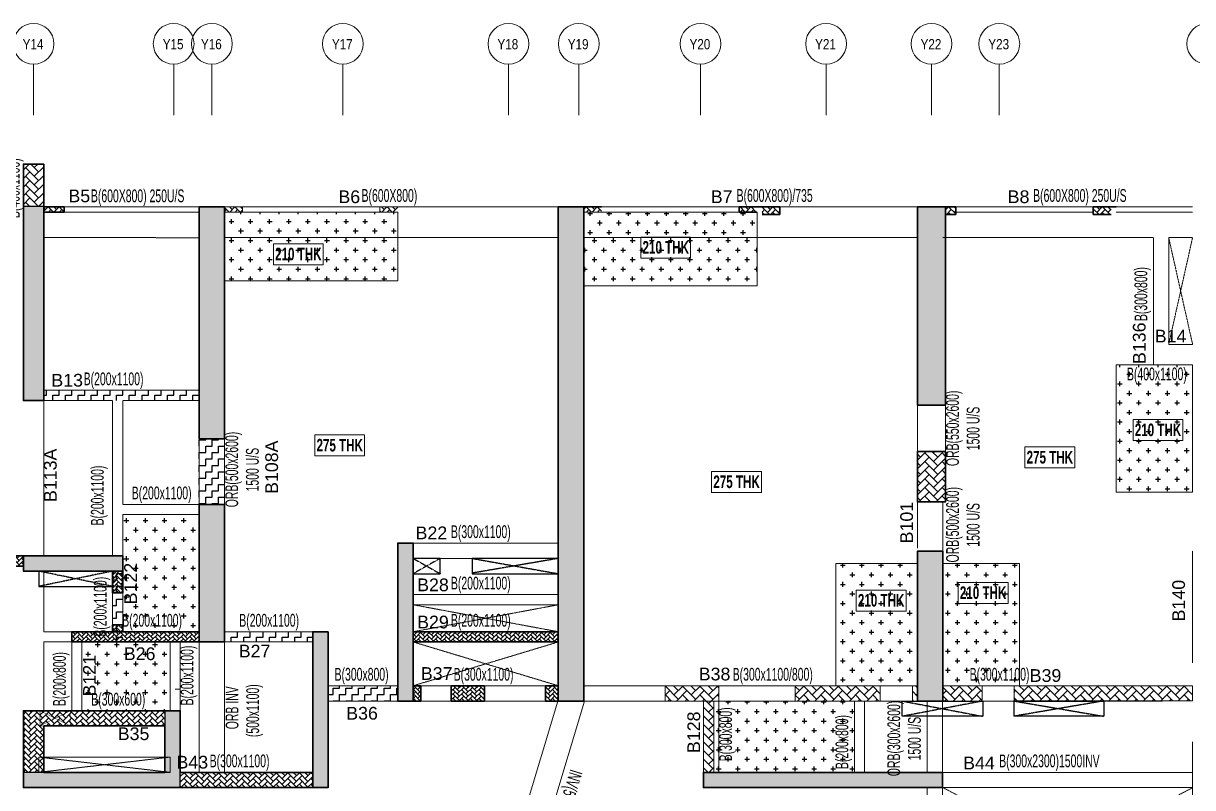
# Model space of a CAD drawing. Header units: millimetres. Extents: x 359 to 69803, y 211 to 28848.
# Drawn here: x 34586 to 57536, y 13845 to 28848 of the extents above; entities that cross this region are included whole.
import ezdxf
from ezdxf.enums import TextEntityAlignment as Align

# ---------------------------------------------------------------- set-up
doc = ezdxf.new("R2010")
doc.units = ezdxf.units.MM
doc.linetypes.add('Grid Line', pattern=[2222.5, 1270, -317.5, 317.5, -317.5])
doc.linetypes.add('HIDDEN', pattern=[0.375, 0.25, -0.125])
for name, color, linetype, lineweight in [('A-FLOR-IDEN', 11, 'Continuous', 9), ('A-GRIDS', 8, 'Continuous', 9), ('A-HIDD-ABVE', 8, 'HIDDEN', 20), ('S-BEAM', 7, 'Continuous', 18), ('S-BEAM-IDEN', 2, 'Continuous', 9), ('S-COL HATCH', 9, 'Continuous', 0), ('S-COLS', 5, 'Continuous', 35), ('S-GRIDS', 8, 'Continuous', 9), ('S-WALL', 4, 'Continuous', 18)]:
    doc.layers.add(name, color=color, linetype=linetype, lineweight=lineweight)
for name, color, linetype in [('Beam Nos', 7, 'Continuous'), ('changes', 7, 'Continuous'), ('CUTOUT', 4, 'Continuous'), ('HATCH', 8, 'Continuous'), ('S-CUTOUT', 1, 'Continuous'), ('SUNK SLAB', 8, 'Continuous')]:
    doc.layers.add(name, color=color, linetype=linetype)
doc.styles.add('Arial Narrow', font='ARIALN.TTF', dxfattribs={"height": 400})
doc.styles.add('SC-BBS1', font='SansSerif')
doc.styles.add('Swis721 LtCn BT', font='swisscl.ttf', dxfattribs={"width": 0.9, "height": 233.355162})
doc.styles.add('Swis721 LtCn BT_B', font='', dxfattribs={"width": 0.9, "height": 246.918336})
doc.styles.get('Swis721 LtCn BT_B').set_extended_font_data('Swis721 LtCn BT', bold=True)
pattern_1 = [(0, (-31349252.73, 21120210.47), (187.5, 187.5), [93.75, -281.25]), (90, (-31349205.86, 21120163.6), (-187.5, 187.5), [93.75, -281.25])]
pattern_2 = [(0, (-31349252.73, 21119777.16), (187.5, 187.5), [93.75, -281.25]), (90, (-31349205.86, 21119730.29), (-187.5, 187.5), [93.75, -281.25])]
pattern_3 = [(45, (-31802317.5, 20729084.55), (0, 169.7056275), [360, -120]), (135, (-31802232.65, 20729169.4), (1e-14, 169.7056275), [360, -120])]
pattern_4 = [(45, (-31802317.5, 20729084.55), (0, 113.13708499), [240, -80]), (135, (-31802260.93, 20729141.12), (9e-15, 113.13708499), [240, -80])]
pattern_5 = [(45, (-15037.47, -17858.63), (0, 107.76307), [228.6, -76.2]), (135, (-14983.584, -17804.75), (7e-15, 107.76307), [228.6, -76.2])]
pattern_6 = [(45, (-31087005.403, 20643352.79), (0, 84.85281374), [180, -60]), (135, (-31086962.977, 20643395.22), (7e-15, 84.85281374), [180, -60])]

# ---------------------------------------------------------------- blocks, each defined once
blk = doc.blocks.new('A$Cbe320e20')
at = {"layer": 'S-COL HATCH'}
h = blk.add_hatch(dxfattribs=at)
h.set_pattern_fill('AR-HBONE', color=256, scale=30)
h.set_pattern_definition(pattern_3)
h.paths.add_polyline_path([(21854, 17040), (22254, 17040), (22254, 16206), (22254, 16206), (21854, 16206)])
at = {"layer": 'S-COL HATCH', "transparency": 33554687}
h = blk.add_hatch(color=256, dxfattribs=at)
h.dxf.hatch_style = 1
h.paths.add_polyline_path([(22254, 16206), (21854, 16206), (21854, 12400), (22254, 12400)])
h = blk.add_hatch(color=256, dxfattribs=at)
h.dxf.hatch_style = 1
h.paths.add_polyline_path([(25804, 16200), (25304, 16200), (25304, 11650), (25804, 11650)])
h = blk.add_hatch(color=256, dxfattribs=at)
h.dxf.hatch_style = 1
h.paths.add_polyline_path([(32854, 16200), (32354, 16200), (32354, 6500), (32854, 6500)])
h = blk.add_hatch(color=256, dxfattribs=at)
h.dxf.hatch_style = 1
h.paths.add_polyline_path([(39404, 12310), (39954, 12310), (39954, 16200), (39404, 16200)])
at = {"layer": 'S-COL HATCH'}
h = blk.add_hatch(dxfattribs=at)
h.set_pattern_fill('AR-HBONE', color=256, scale=30)
h.set_pattern_definition(pattern_3)
h.paths.add_polyline_path([(39404, 10410), (39954, 10410), (39954, 11400), (39404, 11400)])
at = {"layer": 'S-COL HATCH', "transparency": 33554687}
h = blk.add_hatch(color=256, dxfattribs=at)
h.dxf.hatch_style = 1
h.paths.add_polyline_path([(25304, 7660), (25804, 7660), (25804, 10360), (25304, 10360)])
h = blk.add_hatch(color=256, dxfattribs=at)
h.dxf.hatch_style = 1
h.paths.add_polyline_path([(29204, 9600), (29204, 6500), (29504, 6500), (29504, 9600)])
h = blk.add_hatch(color=256, dxfattribs=at)
h.dxf.hatch_style = 1
h.paths.add_polyline_path([(39404, 9200), (39404, 9200), (39404, 9300), (39404, 9440), (39904, 9440), (39904, 6500), (39404, 6500)])
h = blk.add_hatch(color=256, dxfattribs=at)
h.dxf.hatch_style = 1
h.paths.add_polyline_path([(21854, 9350), (23804, 9350), (23804, 9050), (21854, 9050)])
h = blk.add_hatch(color=256, dxfattribs=at)
h.dxf.hatch_style = 1
h.paths.add_polyline_path([(27534, 7860), (27834, 7860), (27834, 4800), (27534, 4800), (27534, 5100)])
at = {"layer": 'S-COL HATCH'}
h = blk.add_hatch(dxfattribs=at)
h.set_pattern_fill('AR-HBONE', color=256, scale=15)
h.set_pattern_definition([(45, (-31365336.03, 20949949.553), (0, 84.85281374), [180, -60]), (135, (-31365293.6, 20949991.98), (7e-15, 84.85281374), [180, -60])])
h.paths.add_polyline_path([(29504, 7860), (29504, 7660), (32354, 7660), (32354, 7860)])
h = blk.add_hatch(dxfattribs=at)
h.set_pattern_fill('AR-HBONE', color=256, scale=15)
h.set_pattern_definition([(45, (-31364586.025, 20948789.55), (0, 84.85281374), [180, -60]), (135, (-31364543.6, 20948831.98), (7e-15, 84.85281374), [180, -60])])
h.paths.add_polyline_path([(29654, 6500), (29654, 6800), (29504, 6800), (29504, 6500)])
h = blk.add_hatch(dxfattribs=at)
h.set_pattern_fill('AR-HBONE', color=256, scale=15)
h.set_pattern_definition([(45, (-31365336.03, 20948789.553), (0, 84.85281374), [180, -60]), (135, (-31365293.6, 20948831.98), (7e-15, 84.85281374), [180, -60])])
h.paths.add_polyline_path([(30904, 6500), (30904, 6800), (30254, 6800), (30254, 6500)])
h = blk.add_hatch(dxfattribs=at)
h.set_pattern_fill('AR-HBONE', color=256, scale=15)
h.set_pattern_definition([(45, (-31367286.02, 20948789.55), (0, 84.85281374), [180, -60]), (135, (-31367243.596, 20948831.98), (7e-15, 84.85281374), [180, -60])])
h.paths.add_polyline_path([(32354, 6500), (32354, 6800), (32104, 6800), (32104, 6500)])
h = blk.add_hatch(dxfattribs=at)
h.set_pattern_fill('AR-HBONE', color=256, scale=30)
h.set_pattern_definition(pattern_3)
h.paths.add_polyline_path([(34454, 6800), (34454, 6500), (35504, 6500), (35504, 6800)])
h = blk.add_hatch(dxfattribs=at)
h.set_pattern_fill('AR-HBONE', color=256, scale=30)
h.set_pattern_definition(pattern_3)
h.paths.add_polyline_path([(37004, 6800), (38674, 6800), (38674, 6500), (37004, 6500)])
h = blk.add_hatch(dxfattribs=at)
h.set_pattern_fill('AR-HBONE', color=256, scale=30)
h.set_pattern_definition(pattern_3)
h.paths.add_polyline_path([(39304, 6800), (39404, 6800), (39404, 6500), (39304, 6500)])
h = blk.add_hatch(dxfattribs=at)
h.set_pattern_fill('AR-HBONE', color=256, scale=30)
h.set_pattern_definition(pattern_3)
h.paths.add_polyline_path([(39904, 6799), (40675, 6799), (40675, 6499), (40124, 6499), (40124, 6500), (39904, 6500)])
h = blk.add_hatch(dxfattribs=at)
h.set_pattern_fill('AR-HBONE', color=256, scale=30)
h.set_pattern_definition(pattern_3)
h.paths.add_polyline_path([(41295, 6799), (44803, 6799), (44803, 6501), (41295, 6501)])
h = blk.add_hatch(dxfattribs=at)
h.set_pattern_fill('AR-HBONE', color=256, scale=30)
h.set_pattern_definition(pattern_3)
h.paths.add_polyline_path([(35204, 6500), (35404, 6500), (35404, 5100), (35204, 5100)])
h = blk.add_hatch(dxfattribs=at)
h.set_pattern_fill('AR-HBONE', color=256, scale=20)
h.set_pattern_definition(pattern_4)
h.paths.add_polyline_path([(22254, 6010), (22254, 5100), (22254, 5100), (22254, 5100), (21854, 5100), (21854, 6310), (24634, 6310), (24634, 6010), (24634, 6010)])
at = {"layer": 'S-COL HATCH', "transparency": 33554687}
h = blk.add_hatch(color=256, dxfattribs=at)
h.dxf.hatch_style = 1
h.paths.add_polyline_path([(24934, 6310), (24634, 6310), (24634, 5100), (21854, 5100), (21854, 4800), (24934, 4800)])
at = {"layer": 'S-COL HATCH'}
h = blk.add_hatch(dxfattribs=at)
h.set_pattern_fill('AR-HBONE', color=256, scale=20)
h.set_pattern_definition(pattern_4)
h.paths.add_polyline_path([(24934, 5100), (24934, 4800), (27534, 4800), (27534, 5100)])
at = {"layer": 'S-COL HATCH', "transparency": 33554687}
h = blk.add_hatch(color=256, dxfattribs=at)
h.dxf.hatch_style = 1
h.paths.add_polyline_path([(35204, 5100), (35404, 5100), (39594, 5100), (39594, 4800), (35204, 4800)])
h.paths.add_polyline_path([(39594, 5100), (39894, 5100), (39894, 4800), (39594, 4800)])
at = {"layer": 'S-WALL'}
h = blk.add_hatch(dxfattribs=at)
h.set_pattern_fill('FP_1', color=1, style=0, pattern_type=2)
h.set_pattern_definition(pattern_5)
h.paths.add_polyline_path([(22254, 16100), (22254, 16200), (22654, 16200), (22654, 16100)])
h = blk.add_hatch(dxfattribs=at)
h.set_pattern_fill('FP_1', color=1, style=0, pattern_type=2)
h.set_pattern_definition(pattern_5)
h.paths.add_polyline_path([(22254, 16100), (22254, 16200), (22654, 16200), (22654, 16100)])
h = blk.add_hatch(dxfattribs=at)
h.set_pattern_fill('FP_1', color=1, style=0, pattern_type=2)
h.set_pattern_definition(pattern_5)
h.paths.add_polyline_path([(25804, 16100), (25804, 16200), (26154, 16200), (26154, 16100)])
h = blk.add_hatch(dxfattribs=at)
h.set_pattern_fill('FP_1', color=1, style=0, pattern_type=2)
h.set_pattern_definition(pattern_5)
h.paths.add_polyline_path([(25804, 16100), (25804, 16200), (26154, 16200), (26154, 16100)])
h = blk.add_hatch(dxfattribs=at)
h.set_pattern_fill('FP_1', color=1, style=0, pattern_type=2)
h.set_pattern_definition([(45, (-18086.774, -17858.63), (0, 107.76307), [228.6, -76.2]), (135, (-18032.89, -17804.745), (7e-15, 107.76307), [228.6, -76.2])])
h.paths.add_polyline_path([(28853, 16100), (28853, 16200), (29203, 16200), (29203, 16100)])
h = blk.add_hatch(dxfattribs=at)
h.set_pattern_fill('FP_1', color=1, style=0, pattern_type=2)
h.set_pattern_definition(pattern_5)
h.paths.add_polyline_path([(32854, 16100), (32854, 16200), (33204, 16200), (33204, 16100)])
h = blk.add_hatch(dxfattribs=at)
h.set_pattern_fill('FP_1', color=1, style=0, pattern_type=2)
h.set_pattern_definition(pattern_5)
h.paths.add_polyline_path([(32854, 16100), (32854, 16200), (33204, 16200), (33204, 16100)])
h = blk.add_hatch(dxfattribs=at)
h.set_pattern_fill('FP_1', color=1, style=0, pattern_type=2)
h.set_pattern_definition(pattern_5)
h.paths.add_polyline_path([(35904, 16100), (35904, 16200), (36254, 16200), (36254, 16100)])
h = blk.add_hatch(dxfattribs=at)
h.set_pattern_fill('FP_1', color=1, style=0, pattern_type=2)
h.set_pattern_definition(pattern_5)
h.paths.add_polyline_path([(35904, 16100), (35904, 16200), (36254, 16200), (36254, 16100)])
h = blk.add_hatch(dxfattribs=at)
h.set_pattern_fill('FP_1', color=1, style=0, pattern_type=2)
h.set_pattern_definition(pattern_5)
h.paths.add_polyline_path([(36354, 16050), (36354, 16200), (36704, 16200), (36704, 16050)])
h = blk.add_hatch(dxfattribs=at)
h.set_pattern_fill('FP_1', color=1, style=0, pattern_type=2)
h.set_pattern_definition(pattern_5)
h.paths.add_polyline_path([(36354, 16050), (36354, 16200), (36704, 16200), (36704, 16050)])
h = blk.add_hatch(dxfattribs=at)
h.set_pattern_fill('FP_1', color=1, style=0, pattern_type=2)
h.set_pattern_definition(pattern_5)
h.paths.add_polyline_path([(39954, 16050), (39954, 16200), (40154, 16200), (40154, 16050)])
h = blk.add_hatch(dxfattribs=at)
h.set_pattern_fill('FP_1', color=1, style=0, pattern_type=2)
h.set_pattern_definition(pattern_5)
h.paths.add_polyline_path([(39954, 16050), (39954, 16200), (40154, 16200), (40154, 16050)])
h = blk.add_hatch(dxfattribs=at)
h.set_pattern_fill('FP_1', color=1, style=0, pattern_type=2)
h.set_pattern_definition(pattern_5)
h.paths.add_polyline_path([(43204, 16050), (42854, 16050), (42854, 16200), (43204, 16200)])
h = blk.add_hatch(dxfattribs=at)
h.set_pattern_fill('FP_1', color=1, style=0, pattern_type=2)
h.set_pattern_definition(pattern_5)
h.paths.add_polyline_path([(43204, 16050), (42854, 16050), (42854, 16200), (43204, 16200)])
at = {"layer": 'changes'}
for p, q in [((22254, 16206), (21854, 16206)), ((21854, 5100), (21854, 4800))]:
    blk.add_line(p, q, dxfattribs=at)
blk.add_lwpolyline([(24934, 6310), (24634, 6310), (24634, 5100), (21854, 5100), (21854, 4800), (24934, 4800)], close=True, dxfattribs=at)
at = {"layer": 'S-BEAM', "color": 5, "elevation": 0}
for points in [[(35504, 6800), (34454, 6800), (34454, 6500), (35504, 6500)], [(40675, 6800), (39904, 6800), (39904, 6499), (40675, 6499)], [(35404, 6500), (35204, 6500), (35204, 5100), (35404, 5100)]]:
    blk.add_lwpolyline(points, close=True, dxfattribs=at)
at = {"layer": 'S-BEAM', "color": 5}
for points in [[(38674, 6800), (37004, 6800), (37004, 6500), (38674, 6500)], [(39404, 6800), (39304, 6800), (39304, 6500), (39404, 6500)], [(41305, 6801), (44803, 6801), (44803, 6501), (41305, 6501)]]:
    blk.add_lwpolyline(points, close=True, dxfattribs=at)
at = {"layer": 'S-COL HATCH'}
blk.add_line((24634, 6010), (24634, 6310), dxfattribs=at)
at = {"layer": 'S-COLS'}
for p, q in [((27534, 5100), (27534, 4800)), ((39894, 4800), (39894, 5100))]:
    blk.add_line(p, q, dxfattribs=at)
for points in [[(22254, 17040), (21854, 17040), (21854, 12400), (22254, 12400)], [(25804, 11650), (25304, 11650), (25304, 16200), (25804, 16200)], [(39954, 16200), (39404, 16200), (39404, 12310), (39954, 12310)], [(39954, 11400), (39404, 11400), (39404, 10410), (39954, 10410)], [(25804, 10360), (25804, 7660), (25304, 7660), (25304, 10360)], [(21854, 9350), (23804, 9350), (23804, 9050), (21854, 9050)], [(27834, 7860), (27834, 4800), (21854, 4800), (21854, 6310), (24934, 6310), (24934, 5100), (27534, 5100), (27534, 7860), (27834, 7860)], [(22254, 6010), (24634, 6010), (24634, 5100), (22254, 5100)]]:
    blk.add_lwpolyline(points, close=True, dxfattribs=at)
at = {"layer": 'S-COLS', "elevation": 0}
for points in [[(32854, 6500), (32354, 6500), (32354, 16200), (32854, 16200)], [(29504, 9600), (29204, 9600), (29204, 6500), (29504, 6500)], [(29504, 7660), (32354, 7660), (32354, 7860), (29504, 7860)], [(29504, 6500), (29654, 6500), (29654, 6800), (29504, 6800)], [(30254, 6500), (30904, 6500), (30904, 6800), (30254, 6800)], [(32104, 6500), (32354, 6500), (32354, 6800), (32104, 6800)]]:
    blk.add_lwpolyline(points, close=True, dxfattribs=at)
at = {"layer": 'S-COLS'}
blk.add_lwpolyline([(39904, 6500), (39904, 9440), (39404, 9440), (39404, 6500), (39954, 6500)], dxfattribs=at)
at = {"layer": 'S-COLS', "elevation": 0}
blk.add_lwpolyline([(39894, 4800), (35204, 4800), (35204, 5100), (39894, 5100)], dxfattribs=at)
at = {"layer": 'S-CUTOUT', "const_width": 10}
blk.add_lwpolyline([(22179, 6310), (22779, 6310), (22779, 6010), (22179, 6010)], close=True, dxfattribs=at)
for points in [[(22179, 6310), (22779, 6010)], [(22779, 6310), (22179, 6010)]]:
    blk.add_lwpolyline(points, dxfattribs=at)
at = {"layer": 'S-WALL', "lineweight": 35}
for p, q in [((22254, 16200), (22654, 16200)), ((22654, 16100), (22254, 16100)), ((22654, 16200), (22654, 16100)), ((32354, 16200), (33204, 16200)), ((35904, 16200), (36704, 16200)), ((39404, 16200), (40154, 16200))]:
    blk.add_line(p, q, dxfattribs=at)
at = {"layer": 'S-WALL', "color": 7}
for p, q in [((25304, 16200), (22654, 16200)), ((22654, 16100), (25304, 16100)), ((25304, 16200), (26154, 16200)), ((25804, 16100), (29204, 16100)), ((29204, 16200), (26154, 16200)), ((26154, 16200), (26154, 16100)), ((28854, 16200), (28854, 16100)), ((32854, 16100), (35904, 16100)), ((35904, 16200), (33204, 16200)), ((42854, 16200), (40154, 16200)), ((40154, 16100), (42854, 16100)), ((44804, 16200), (43304, 16200)), ((43304, 16100), (44804, 16100))]:
    blk.add_line(p, q, dxfattribs=at)
at = {"layer": 'S-WALL', "color": 5, "lineweight": 35}
for p, q in [((35904, 16100), (35904, 16200)), ((36254, 16100), (35904, 16100)), ((36704, 16200), (36704, 16050)), ((40154, 16200), (40154, 16050)), ((42854, 16050), (42854, 16200)), ((42854, 16200), (43304, 16200)), ((36704, 16050), (36354, 16050)), ((40154, 16050), (39954, 16050)), ((43204, 16050), (42854, 16050))]:
    blk.add_line(p, q, dxfattribs=at)
blk = doc.blocks.new('Grid - Type 1 Structural-6743905-11TH FLOOR LVL')
at = {"layer": 'A-GRIDS'}
blk.add_circle((0, 0), 4, dxfattribs=at)
blk = doc.blocks.new('A$Cf2260b48')
at = {"layer": 'S-GRIDS', "linetype": 'Grid Line'}
for p, q in [((22055, 18003), (22055, 19003)), ((24805, 18003), (24805, 19003)), ((25555, 18003), (25555, 19003)), ((28125, 18003), (28125, 19003)), ((31375, 18003), (31375, 19003)), ((32755, 18003), (32755, 19003)), ((35145, 18003), (35145, 19003)), ((37610, 18003), (37610, 19003)), ((39680, 18003), (39680, 19003)), ((41010, 18003), (41010, 19003))]:
    blk.add_line(p, q, dxfattribs=at)
at = {"layer": 'A-GRIDS', "xscale": 99.99999999999991, "yscale": 99.99999999999991, "zscale": 99.99999999999991}
for p in [(22055, 19403), (24805, 19403), (25555, 19403), (28125, 19403), (31375, 19403), (32755, 19403), (35145, 19403), (37610, 19403), (39680, 19403), (41010, 19403), (45092, 19403)]:
    blk.add_blockref('Grid - Type 1 Structural-6743905-11TH FLOOR LVL', p, dxfattribs=at)
at = {"layer": 'A-GRIDS', "lineweight": 18, "char_height": 200, "width": 513.08, "attachment_point": 1, "style": 'Arial Narrow'}
for s, insert in [('Y14', (21840, 19495)), ('Y15', (24590, 19495)), ('Y16', (25340, 19495)), ('Y17', (27910, 19495)), ('Y18', (31160, 19495)), ('Y19', (32540, 19495)), ('Y20', (34930, 19495)), ('Y21', (37395, 19495)), ('Y22', (39465, 19495)), ('Y23', (40795, 19495))]:
    blk.add_mtext(s, dxfattribs=dict(at, insert=insert))
blk = doc.blocks.new('A$C71ba3947')
at = {"layer": 'CUTOUT', "color": 8, "linetype": 'HIDDEN'}
for p, q in [((29505, 9300), (30035, 9000)), ((30035, 9300), (29505, 9000)), ((30665, 9300), (32355, 9000)), ((32355, 9300), (30665, 9011)), ((23605, 8750), (22155, 9050)), ((23605, 9050), (22155, 8750)), ((39105, 6500), (40685, 6200)), ((39105, 6500), (40685, 6200)), ((40685, 6500), (39105, 6200)), ((43050, 6500), (41295, 6201)), ((41305, 6500), (43060, 6201))]:
    blk.add_line(p, q, dxfattribs=at)
at = {"layer": 'CUTOUT'}
for points in [[(30035, 9300), (29505, 9300), (29505, 9000), (30035, 9000)], [(32355, 9300), (30665, 9300), (30665, 9000), (32355, 9000)], [(23605, 9050), (22155, 9050), (22155, 8750), (23605, 8750)], [(40685, 6200), (39105, 6200), (39105, 6500), (40685, 6500)], [(43065, 6200), (41305, 6200), (41305, 6500), (43065, 6500)]]:
    blk.add_lwpolyline(points, close=True, dxfattribs=at)

msp = doc.modelspace()

# ---------------------------------------------------------------- hatches: boundary and pattern name
at = {"layer": 'S-COL HATCH'}
h = msp.add_hatch(dxfattribs=at)
h.set_pattern_fill('AR-HBONE', color=256, scale=15)
h.set_pattern_definition(pattern_6)
h.paths.add_polyline_path([(33336, 21645), (33136, 21645), (33136, 18195), (34586, 18195), (34586, 18395), (33336, 18395)])
h = msp.add_hatch(dxfattribs=at)
h.set_pattern_fill('AR-HBONE', color=256, scale=15)
h.set_pattern_definition(pattern_6)
h.paths.add_polyline_path([(36536, 16905), (36336, 16905), (36336, 17040), (36536, 17040)])
h.paths.add_polyline_path([(36536, 17670), (36336, 17670), (36336, 18095), (36536, 18095)])
h = msp.add_hatch(dxfattribs=at)
h.set_pattern_fill('AR-HBONE', color=256, scale=15)
h.set_pattern_definition([(45, (-31345554.797, 20958994.845), (0, 84.85281374), [180, -60]), (135, (-31345512.37, 20959037.27), (7e-15, 84.85281374), [180, -60])])
h.paths.add_polyline_path([(35536, 16905), (35536, 16705), (38036, 16705), (38036, 16905)])
at = {"layer": 'SUNK SLAB'}
h = msp.add_hatch(dxfattribs=at)
h.set_pattern_fill('CROSS', color=8, scale=750, style=0)
h.set_pattern_definition(pattern_1)
h.paths.add_polyline_path([(41936, 23795), (41936, 25145), (38536, 25145), (38536, 23795)])
h = msp.add_hatch(dxfattribs=at)
h.set_pattern_fill('CROSS', color=8, scale=750, style=0)
h.set_pattern_definition([(0, (-31789586.34, 20784367.8), (187.5, 187.5), [93.75, -281.25]), (90, (-31789539.46, 20784320.92), (-187.5, 187.5), [93.75, -281.25])])
h.paths.add_polyline_path([(48986, 25145), (45586, 25145), (45586, 24645), (46706, 24645), (46706, 24654), (47683, 24654), (48986, 24651)])
h = msp.add_hatch(dxfattribs=at)
h.set_pattern_fill('CROSS', color=8, scale=750, style=0)
h.set_pattern_definition(pattern_1)
h.paths.add_polyline_path([(45586, 24645), (45586, 23695), (48986, 23695), (48986, 24645)])
h = msp.add_hatch(dxfattribs=at)
h.set_pattern_fill('CROSS', color=8, scale=750, style=0)
h.set_pattern_definition(pattern_1)
h.paths.add_polyline_path([(57536, 22145), (56036, 22145), (56036, 19645), (57536, 19645)])
h = msp.add_hatch(dxfattribs=at)
h.set_pattern_fill('ZIGZAG', color=8, scale=1000, style=0)
h.set_pattern_definition([(0, (-31789586.3, 20733546.73), (125, 125), [125, -125]), (90, (-31789461.3, 20733546.73), (-125, 125), [125, -125])])
h.paths.add_polyline_path([(40566, 15845), (41936, 15845), (41936, 15545), (40566, 15545)])
h.paths.add_polyline_path([(38536, 16905), (40266, 16905), (40266, 16905), (40266, 16705), (38536, 16705)])
h.paths.add_polyline_path([(38036, 20695), (38536, 20695), (38536, 19405), (38036, 19405)])
h.paths.add_polyline_path([(34986, 21645), (38036, 21645), (38036, 21445), (37936, 21445), (37936, 21445), (37026, 21445), (37026, 21445), (34986, 21445)])
h.paths.add_polyline_path([(36336, 18095), (36536, 18095), (36536, 16705), (36336, 16705)])
h = msp.add_hatch(dxfattribs=at)
h.set_pattern_fill('CROSS', color=8, scale=750, style=0)
h.set_pattern_definition(pattern_2)
h.paths.add_polyline_path([(38036, 16905), (36536, 16905), (36536, 17995), (36536, 18395), (36536, 19205), (38036, 19205)])
h = msp.add_hatch(dxfattribs=at)
h.set_pattern_fill('CROSS', color=8, scale=750, style=0)
h.set_pattern_definition(pattern_1)
h.paths.add_polyline_path([(50535, 15845), (52136, 15845), (52136, 18245), (50535, 18245)])
h = msp.add_hatch(dxfattribs=at)
h.set_pattern_fill('CROSS', color=8, scale=750, style=0)
h.set_pattern_definition(pattern_1)
h.paths.add_polyline_path([(52636, 15845), (54136, 15845), (54136, 18245), (52636, 18245)])
h = msp.add_hatch(dxfattribs=at)
h.set_pattern_fill('CROSS', color=8, scale=750, style=0)
h.set_pattern_definition(pattern_2)
h.paths.add_polyline_path([(37466, 16705), (37466, 15355), (35736, 15355), (35736, 16705)])
h = msp.add_hatch(dxfattribs=at)
h.set_pattern_fill('CROSS', color=8, scale=750, style=0)
h.set_pattern_definition(pattern_2)
h.paths.add_polyline_path([(50896, 15545), (50896, 14145), (48136, 14145), (48136, 15545)])
h.paths.add_polyline_path([(50469, 14147), (50469, 15420), (50996, 15420), (50996, 14147)], flags=9)

# ---------------------------------------------------------------- linework, layer by layer
at = {"layer": 'A-FLOR-IDEN', "color": 8, "elevation": 0, "flags": 128}
for points in [[(47683, 24654), (47683, 24242), (46706, 24242), (46706, 24654)], [(40471, 24523), (40471, 24111), (39494, 24111), (39494, 24523)], [(57346, 21070), (57346, 20658), (56368, 20658), (56368, 21070)], [(41284, 20769), (41284, 20357), (40307, 20357), (40307, 20769)], [(55222, 20533), (55222, 20121), (54244, 20121), (54244, 20533)], [(49073, 20051), (49073, 19639), (48095, 19639), (48095, 20051)], [(51911, 17724), (51911, 17312), (50934, 17312), (50934, 17724)], [(53912, 17874), (53912, 17462), (52935, 17462), (52935, 17874)]]:
    msp.add_lwpolyline(points, close=True, dxfattribs=at)
at = {"layer": 'A-HIDD-ABVE', "linetype": 'HIDDEN'}
for p, q in [((57066, 24645), (57536, 22545)), ((57066, 22545), (57535, 24645)), ((42236, 18345), (42236, 18345)), ((45086, 17435), (42236, 16905)), ((45086, 16905), (42236, 17435)), ((45086, 16705), (42236, 15845)), ((45086, 15845), (42236, 16705)), ((37466, 14445), (34886, 14145)), ((37466, 14145), (34886, 14445)), ((57536, 13845), (52625, 11245)), ((57536, 11245), (52637, 13845))]:
    msp.add_line(p, q, dxfattribs=at)
at = {"layer": 'HATCH', "color": 4}
for p, q in [((38036, 14145), (38036, 14145)), ((38536, 14145), (38536, 14145))]:
    msp.add_line(p, q, dxfattribs=at)
at = {"layer": 'S-BEAM'}
for p, q in [((38036, 25245), (34986, 25251)), ((45086, 25245), (38536, 25245)), ((52136, 25245), (45586, 25245)), ((57536, 25245), (52136, 25245)), ((41936, 25145), (38536, 25145)), ((57536, 24645), (57066, 24645)), ((57066, 22545), (57066, 24645)), ((57536, 22545), (57066, 22545)), ((34986, 18395), (34986, 21445)), ((52136, 21355), (52136, 20445)), ((52686, 21355), (52686, 20445)), ((38036, 20695), (38036, 19405)), ((38536, 20695), (38536, 19405)), ((52136, 19455), (52136, 18545)), ((52636, 19455), (52636, 18485)), ((36536, 19205), (38036, 19205)), ((36536, 19205), (36536, 18395)), ((45086, 18345), (42236, 18345)), ((42236, 18345), (42236, 18345)), ((34986, 16905), (34986, 18095)), ((36536, 17995), (36536, 16905)), ((45086, 17635), (42236, 17635)), ((45086, 17435), (42236, 17435)), ((42236, 17435), (42236, 17435)), ((36336, 16905), (34986, 16905)), ((38036, 16905), (36536, 16905)), ((45086, 16905), (42236, 16905)), ((34986, 15355), (34986, 16705)), ((35736, 16705), (35736, 15355)), ((37566, 16705), (35736, 16705)), ((37466, 15355), (37466, 16705)), ((38036, 16705), (37666, 16705)), ((38036, 16705), (38036, 14145)), ((38536, 16705), (38536, 14145)), ((45086, 16705), (42236, 16705)), ((45086, 15845), (42236, 15845)), ((45075, 15545), (43965, 11845)), ((45597, 15545), (44487, 11845)), ((47186, 15545), (45586, 15545)), ((50896, 15545), (48236, 15545)), ((50896, 15545), (50896, 14145)), ((52136, 15545), (51096, 15545)), ((51096, 15545), (51096, 14145)), ((52325, 14145), (52325, 15545)), ((52625, 14145), (52625, 15545)), ((57536, 14745), (57536, 11245)), ((52325, 13845), (52325, 11845)), ((52625, 11845), (52625, 13845)), ((57536, 13845), (52637, 13845))]:
    msp.add_line(p, q, dxfattribs=at)
at = {"layer": 'S-BEAM', "linetype": 'HIDDEN'}
for p, q in [((38036, 24640), (34986, 24646)), ((45086, 24645), (38536, 24645)), ((52136, 24645), (45586, 24645)), ((56766, 24645), (52636, 24645)), ((56766, 22145), (56766, 24645)), ((56766, 22545), (56766, 22545)), ((38036, 21645), (34986, 21645)), ((36336, 21445), (34986, 21445)), ((36336, 21445), (36336, 18395)), ((38036, 21445), (36536, 21445)), ((36536, 21445), (36536, 19405)), ((38036, 19405), (36536, 19405)), ((45086, 18645), (42236, 18645)), ((57536, 18496), (57536, 16296)), ((36336, 16905), (36336, 17995)), ((40266, 16905), (38536, 16905)), ((35536, 16705), (34986, 16705)), ((35536, 16705), (35536, 15355)), ((37666, 16705), (37666, 15355)), ((40266, 16705), (38536, 16705)), ((41936, 15845), (40566, 15845)), ((52136, 15845), (45586, 15845)), ((57536, 15845), (52636, 15845)), ((37666, 15775), (37566, 15775)), ((41936, 15545), (40566, 15545)), ((45086, 15545), (42236, 15545)), ((47936, 15545), (47936, 14145)), ((48236, 15545), (48236, 14145)), ((52325, 15545), (52325, 15195)), ((57536, 15546), (52636, 15544)), ((57536, 14145), (52625, 14145))]:
    msp.add_line(p, q, dxfattribs=at)
at = {"layer": 'S-BEAM', "elevation": 0}
for points in [[(41936, 25145), (38536, 25145), (38536, 23795), (41936, 23795)], [(48986, 25145), (45586, 25145), (45586, 23695), (48986, 23695)], [(57536, 22145), (56036, 22145), (56036, 19645), (57536, 19645)], [(52136, 18245), (50535, 18245), (50535, 15845), (52136, 15845)], [(54136, 18245), (52636, 18245), (52636, 15845), (54136, 15845)], [(34886, 14145), (37466, 14145), (37466, 14445), (34886, 14445)]]:
    msp.add_lwpolyline(points, close=True, dxfattribs=at)
at = {"layer": 'S-COLS', "elevation": 0}
for points in [[(33336, 21645), (33136, 21645), (33136, 18195), (34586, 18195), (34586, 18395), (33336, 18395)], [(36536, 17670), (36336, 17670), (36336, 18095), (36536, 18095)], [(36536, 16905), (36336, 16905), (36336, 17040), (36536, 17040)], [(35536, 16705), (38036, 16705), (38036, 16905), (35536, 16905)]]:
    msp.add_lwpolyline(points, close=True, dxfattribs=at)

# ---------------------------------------------------------------- block references
at = {"layer": 'Beam Nos'}
msp.add_blockref('A$C71ba3947', (12731, 9045), dxfattribs=at)
at = {"layer": 'S-COLS'}
msp.add_blockref('A$Cbe320e20', (12731, 9045), dxfattribs=at)
at = {"layer": 'S-WALL'}
msp.add_blockref('A$Cf2260b48', (12731, 9045), dxfattribs=at)

# ---------------------------------------------------------------- texts
at = {"layer": 'A-FLOR-IDEN', "color": 1, "char_height": 246.9, "width": 1155, "attachment_point": 2, "line_spacing_factor": 0.964267, "style": 'Swis721 LtCn BT_B'}
for s, insert in [('210 THK', (47194, 24576)), ('210 THK', (39982, 24445)), ('210 THK', (56857, 20992)), ('275 THK', (40795, 20691)), ('275 THK', (54733, 20455)), ('275 THK', (48584, 19973)), ('210 THK', (53423, 17796)), ('210 THK', (51422, 17646, 0))]:
    msp.add_mtext(s, dxfattribs=dict(at, insert=insert))
at = {"layer": 'Beam Nos', "style": 'SC-BBS1'}
for s, p in [('B5', (35683, 25262)), ('B6', (40982, 25245)), ('B7', (48291, 25245)), ('B8', (54119, 25245)), ('B14', (57103, 22509)), ('B13', (35445, 21643)), ('B22', (42594, 18646)), ('B28', (42625, 17626, 0)), ('B29', (42625, 16896, 0)), ('B26', (36867, 16274)), ('B27', (39123, 16326)), ('B37', (42698, 15885)), ('B38', (48152, 15875)), ('B39', (54648, 15846)), ('B36', (41233, 15105)), ('B35', (36748, 14703)), ('B43', (37901, 14145)), ('B44', (53342, 14129))]:
    msp.add_text(s, height=250, dxfattribs=at).set_placement(p, align=Align.BOTTOM_CENTER)
for s, p in [('B136', (56688, 22569)), ('B108A', (39659, 20135)), ('B113A', (35314, 19976)), ('B101', (52122, 19048)), ('B122', (36889, 17851, 0)), ('B140', (57461, 17516)), ('B121', (36082, 16042, 0)), ('B128', (47944, 14932))]:
    msp.add_text(s, height=250, rotation=90, dxfattribs=at).set_placement(p, align=Align.BOTTOM_CENTER)
at = {"layer": 'S-BEAM-IDEN', "style": 'Swis721 LtCn BT', "width": 0.8}
for s, rotation, p in [('B(400x1100)', 90, (34513, 25027)), ('B(600X800) 250U/S', 360, (35911, 25338)), ('B(600X800)/735', 360, (48585, 25345)), ('B(600X800) 250U/S', 360, (54405, 25345, 0)), ('B(300x800)', 90, (56645, 23004)), ('ORB(550x2600)', 90, (52948, 20158)), ('1500 U/S', 90, (53353, 20468)), ('ORB(500x2600)', 90, (38800, 19349)), ('1500 U/S', 90, (39205, 19660)), ('B(200x1100)', 90, (36162, 18993)), ('ORB(500x2600)', 90, (52948, 18266)), ('1500 U/S', 90, (53353, 18576)), ('B(200x1100)', 90, (36218, 16810)), ('B(200x1100)', 90, (37924, 15459)), ('B(200x800)', 90, (35418, 15446)), ('(500x1100)', 90, (39211, 14837)), ('B(300x600)', 360, (35918, 15455)), ('ORB INV', 90, (38806, 14991)), ('B(300x800)', 90, (48494, 14361)), ('ORB(300x2600)', 90, (51795, 14070)), ('B(200x800)', 90, (50777, 14210)), ('1500 U/S', 90, (52200, 14380)), ('B(300x1100)', 360, (38242, 14245)), ('B(300x2300)1500INV', 360, (53739, 14245)), ('INV(500x1100)', 252.7202, (45325, 14217, 0))]:
    msp.add_text(s, height=250, rotation=rotation, dxfattribs=at).set_placement(p)
for s, p in [('B(600X800)', (41223, 25345)), ('B(400x1100)', (56247, 21841)), ('B(200x1100)', (35769, 21745)), ('B(200x1100)', (36713, 19505)), ('B(300x1100)', (42977, 18745)), ('B(200x1100)', (42977, 17735)), ('B(200x1100)', (36525, 17005)), ('B(200x1100)', (38823, 17005)), ('B(200x1100)', (42977, 17005)), ('B(300x800)', (40694, 15945)), ('B(300x1100)', (43031, 15945)), ('B(300x1100/800)', (48508, 15945)), ('B(300x1100)', (53159, 15945))]:
    msp.add_text(s, height=250, dxfattribs=at).set_placement(p)

doc.saveas('drawing.dxf')
